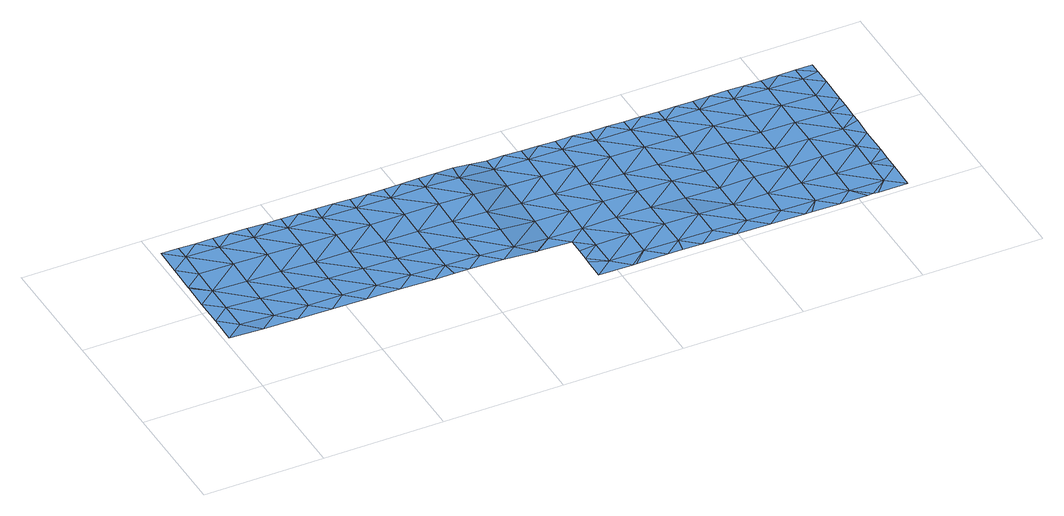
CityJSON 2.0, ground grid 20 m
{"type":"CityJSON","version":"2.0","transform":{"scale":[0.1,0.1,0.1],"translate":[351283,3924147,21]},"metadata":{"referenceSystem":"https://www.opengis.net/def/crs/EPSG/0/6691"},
"CityObjects":{
"waterbody1":{"type":"WaterBody","attributes":{"name":"8","class":"1140","function":"1","WaterBodyRiverFloodingRiskAttribute.description":"4","WaterBodyRiverFloodingRiskAttribute.rankOrg":"1","WaterBodyRiverFloodingRiskAttribute.adminType":"2","WaterBodyRiverFloodingRiskAttribute.scale":"L1"},"geometry":[{"type":"MultiSurface","lod":"1","boundaries":[[[0,1,2]],[[1,3,2]],[[4,0,5]],[[0,2,5]],[[4,6,7]],[[7,6,8]],[[4,5,6]],[[3,9,2]],[[10,8,11]],[[8,6,11]],[[5,2,9]],[[5,12,6]],[[10,13,14]],[[9,12,5]],[[10,11,13]],[[3,15,9]],[[12,16,6]],[[6,17,11]],[[18,14,13]],[[16,17,6]],[[13,11,17]],[[18,13,19]],[[17,20,13]],[[12,9,21]],[[9,15,21]],[[12,22,16]],[[19,13,20]],[[15,23,21]],[[12,21,22]],[[22,24,16]],[[25,19,20]],[[17,16,26]],[[20,27,25]],[[26,16,24]],[[20,17,26]],[[23,28,21]],[[26,29,20]],[[22,21,28]],[[20,29,27]],[[22,30,24]],[[28,30,22]],[[31,26,24]],[[23,32,28]],[[33,27,29]],[[34,24,30]],[[31,24,34]],[[29,26,31]],[[33,29,35]],[[36,28,32]],[[30,28,36]],[[30,37,34]],[[35,29,38]],[[29,31,38]],[[30,36,37]],[[39,35,38]],[[36,32,40]],[[41,38,31]],[[34,37,42]],[[31,34,41]],[[43,39,38]],[[40,44,36]],[[34,42,41]],[[45,43,38]],[[37,36,44]],[[37,46,42]],[[45,38,41]],[[47,44,40]],[[48,41,42]],[[37,44,46]],[[49,43,45]],[[50,42,46]],[[51,49,45]],[[45,41,48]],[[47,52,44]],[[42,50,48]],[[48,53,45]],[[46,44,52]],[[46,54,50]],[[55,52,47]],[[51,45,53]],[[54,46,52]],[[56,48,50]],[[57,51,53]],[[58,52,55]],[[56,53,48]],[[59,50,54]],[[60,57,53]],[[56,50,59]],[[58,61,52]],[[54,52,61]],[[54,62,59]],[[63,53,56]],[[60,53,63]],[[54,61,62]],[[62,64,59]],[[59,65,56]],[[66,60,63]],[[61,58,67]],[[64,65,59]],[[65,63,56]],[[68,66,63]],[[67,69,61]],[[70,68,63]],[[62,61,69]],[[62,71,64]],[[70,63,65]],[[71,62,69]],[[72,65,64]],[[73,68,70]],[[69,67,74]],[[75,64,71]],[[65,72,70]],[[72,64,75]],[[73,70,76]],[[69,77,71]],[[72,78,70]],[[79,80,74]],[[69,74,80]],[[70,78,76]],[[71,77,75]],[[69,80,77]],[[79,81,80]],[[75,82,72]],[[83,76,78]],[[82,78,72]],[[84,75,77]],[[85,86,87]],[[85,88,86]],[[89,83,78]],[[90,77,80]],[[75,84,82]],[[91,80,81]],[[92,89,78]],[[93,87,94]],[[86,88,95]],[[87,86,94]],[[81,93,94]],[[91,90,80]],[[77,90,84]],[[91,81,94]],[[78,82,92]],[[86,96,94]],[[97,89,92]],[[98,99,95]],[[86,95,99]],[[82,100,92]],[[84,90,101]],[[82,84,100]],[[92,102,97]],[[96,86,99]],[[91,94,96]],[[84,101,100]],[[96,103,91]],[[91,104,90]],[[99,98,105]],[[103,104,91]],[[104,101,90]],[[92,106,102]],[[106,92,100]],[[105,107,99]],[[99,108,96]],[[104,109,101]],[[101,110,100]],[[111,102,106]],[[108,103,96]],[[105,112,107]],[[106,100,110]],[[99,107,108]],[[111,106,113]],[[101,109,110]],[[114,109,104]],[[107,112,115]],[[116,103,108]],[[113,106,117]],[[104,103,114]],[[106,110,117]],[[114,103,116]],[[115,118,107]],[[119,113,117]],[[110,120,117]],[[108,107,121]],[[109,114,122]],[[110,109,120]],[[123,119,117]],[[124,118,115]],[[121,107,118]],[[116,108,121]],[[109,122,120]],[[116,125,114]],[[126,116,121]],[[127,117,120]],[[123,117,127]],[[122,114,125]],[[124,128,118]],[[118,128,121]],[[116,126,125]],[[129,120,122]],[[130,123,127]],[[131,122,125]],[[128,132,121]],[[133,128,124]],[[126,121,132]],[[129,122,131]],[[127,120,129]],[[126,134,125]],[[130,127,135]],[[132,134,126]],[[125,136,131]],[[137,127,129]],[[135,127,137]],[[133,138,128]],[[128,138,132]],[[125,134,136]],[[139,135,137]],[[129,131,140]],[[141,137,129]],[[138,142,132]],[[132,143,134]],[[131,136,140]],[[144,139,137]],[[145,138,133]],[[142,143,132]],[[141,129,140]],[[146,144,137]],[[136,147,140]],[[146,137,141]],[[136,134,147]],[[148,142,138]],[[147,134,143]],[[149,141,140]],[[148,138,145]],[[150,144,146]],[[151,148,145]],[[152,140,147]],[[148,153,142]],[[142,154,143]],[[155,150,146]],[[153,154,142]],[[149,140,152]],[[146,141,149]],[[156,155,146]],[[149,156,146]],[[148,151,157]],[[147,143,154]],[[152,147,158]],[[159,149,152]],[[148,160,153]],[[147,154,158]],[[161,155,156]],[[148,157,160]],[[162,156,149]],[[159,152,158]],[[153,163,154]],[[164,161,156]],[[165,163,153]],[[165,153,160]],[[157,166,160]],[[167,158,154]],[[162,149,159]],[[168,164,156]],[[162,168,156]],[[163,167,154]],[[169,160,166]],[[160,170,165]],[[171,162,159]],[[170,160,169]],[[159,158,172]],[[173,164,168]],[[174,170,169]],[[172,158,167]],[[172,171,159]],[[171,168,162]],[[175,163,165]],[[176,173,168]],[[177,175,165]],[[175,167,163]],[[178,170,174]],[[177,165,170]],[[171,179,168]],[[167,180,172]],[[176,168,179]],[[175,180,167]],[[181,177,170]],[[178,181,170]],[[172,182,171]],[[180,182,172]],[[183,175,177]],[[184,176,179]],[[185,177,181]],[[183,177,185]],[[171,186,179]],[[182,186,171]],[[187,180,175]],[[179,188,184]],[[187,175,183]],[[180,189,182]],[[190,180,187]],[[179,191,188]],[[191,179,186]],[[189,180,190]],[[189,192,182]],[[192,193,182]],[[186,182,193]],[[194,188,191]],[[191,186,195]],[[186,193,195]],[[191,196,194]],[[196,191,195]],[[197,194,196]]]}]}
},
"vertices":[
[5,164,11],[4,118,11],[33,141,11],[60,117,9],[5,210,11],[33,187,11],[34,233,11],[6,254,11],[6,257,11],[89,140,9],[7,303,11],[35,279,11],[90,186,9],[36,325,11],[8,349,11],[117,116,9],[91,232,10],[92,278,11],[36,349,11],[64,348,11],[92,324,11],[146,139,9],[147,185,9],[174,115,9],[147,231,10],[93,348,11],[148,277,10],[121,347,11],[203,138,9],[149,324,10],[203,184,9],[205,276,9],[231,114,9],[149,347,11],[204,230,9],[178,346,10],[259,137,9],[260,183,9],[206,323,9],[206,346,10],[287,113,9],[262,275,9],[261,229,9],[234,345,10],[316,136,9],[262,322,9],[317,182,9],[344,112,8],[318,274,9],[263,345,10],[318,228,9],[291,344,10],[373,135,8],[319,321,9],[374,181,8],[376,112,8],[375,274,9],[320,344,9],[401,111,8],[374,227,9],[348,343,9],[430,134,8],[430,180,8],[376,320,9],[431,226,9],[432,273,10],[376,343,9],[458,110,7],[405,342,10],[486,133,6],[433,319,10],[487,179,7],[489,272,9],[433,342,11],[514,109,4],[488,225,8],[461,341,11],[544,178,3],[489,318,9],[515,109,4],[543,132,3],[571,108,3],[545,271,6],[490,341,11],[545,224,5],[570,53,3],[598,39,4],[570,62,3],[569,16,4],[518,341,8],[601,177,3],[600,131,2],[546,317,6],[571,83,3],[599,85,3],[626,15,4],[656,84,5],[546,340,6],[631,15,4],[655,38,5],[602,270,5],[601,224,4],[575,340,6],[656,130,4],[657,176,3],[683,14,5],[603,316,5],[712,37,5],[712,83,5],[658,223,4],[659,269,5],[603,339,6],[708,14,5],[632,339,5],[714,175,3],[740,13,5],[713,129,4],[660,315,5],[768,36,5],[660,338,5],[716,268,4],[769,82,5],[715,222,3],[688,338,5],[796,12,5],[771,175,3],[770,128,3],[716,314,4],[825,35,5],[772,267,4],[717,337,4],[771,221,3],[826,81,4],[853,11,5],[827,127,3],[745,337,4],[827,174,3],[773,313,4],[882,34,5],[773,336,4],[828,220,4],[829,266,4],[883,80,5],[883,126,5],[802,336,4],[910,10,5],[830,312,4],[884,173,5],[939,33,5],[886,265,5],[830,335,4],[921,10,5],[885,219,5],[939,79,6],[940,125,5],[858,335,4],[886,311,5],[967,9,5],[941,172,6],[942,218,6],[995,32,5],[887,334,4],[942,264,6],[997,125,5],[915,334,5],[996,78,5],[1014,9,5],[998,171,6],[943,310,6],[1023,9,5],[1052,31,5],[999,263,6],[998,217,6],[944,333,6],[1031,8,5],[1054,124,6],[972,333,5],[1053,77,5],[1080,8,5],[1000,309,6],[1054,170,6],[1081,54,5],[1055,216,6],[1082,100,6],[1000,333,5],[1081,76,6],[1056,262,6],[1082,146,6],[1029,332,6],[1083,192,7],[1083,178,7],[1057,308,6],[1084,221,7],[1084,239,7],[1057,332,6],[1085,285,7],[1085,313,7],[1085,331,7]
]}
